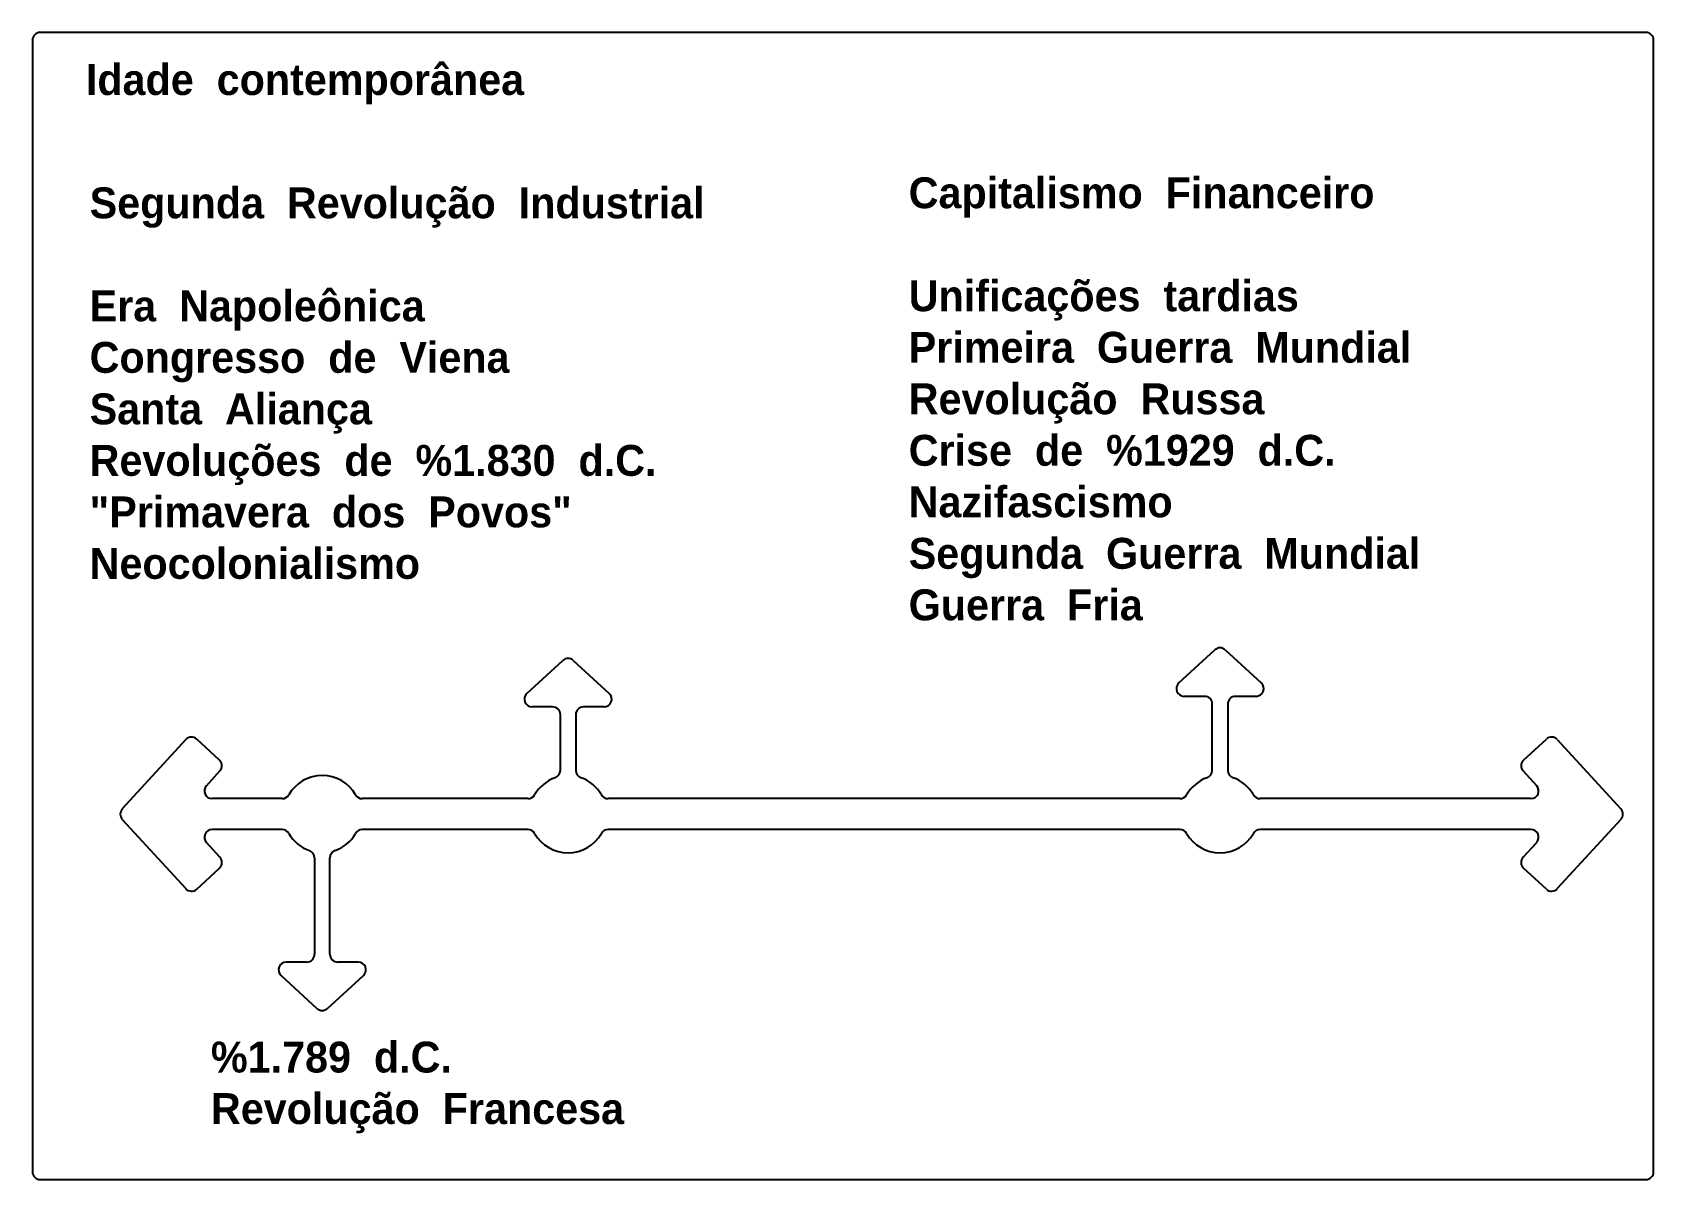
# Model space of a CAD drawing. Header units: millimetres. Extents: x 4903 to 8718, y 642 to 2401.
# Drawn here: x 8297.7 to 8717.7, y 1134 to 1431 of the extents above; entities that cross this region are included whole.
import ezdxf

# ---------------------------------------------------------------- set-up
doc = ezdxf.new("R2010")
doc.units = ezdxf.units.MM
doc.styles.add('Annotative', font='arial.ttf')
doc.styles.get("Standard").update_dxf_attribs({"font": 'arial.ttf'})

msp = doc.modelspace()

# ---------------------------------------------------------------- linework, layer by layer
for p, q in [((8425.84, 1259.85), (8435.15, 1268.4)), ((8437.86, 1268.4), (8447.18, 1259.85)), ((8594.76, 1262.58), (8604.07, 1271.13)), ((8606.78, 1271.13), (8616.09, 1262.58)), ((8432.51, 1256.38), (8427.19, 1256.38)), ((8445.82, 1256.38), (8440.51, 1256.38)), ((8601.42, 1259.11), (8596.11, 1259.11)), ((8603.42, 1239.93), (8603.42, 1257.11)), ((8607.42, 1257.11), (8607.42, 1239.93)), ((8614.74, 1259.11), (8609.42, 1259.11)), ((8434.51, 1239.93), (8434.51, 1254.38)), ((8438.51, 1254.38), (8438.51, 1239.93)), ((8337.47, 1247.91), (8321.01, 1229.97)), ((8346.19, 1242.62), (8340.3, 1248.03)), ((8684.07, 1242.62), (8689.96, 1248.03)), ((8692.79, 1247.91), (8709.25, 1229.97)), ((8342.8, 1235.97), (8346.31, 1239.8)), ((8687.46, 1235.97), (8683.94, 1239.8)), ((8362.42, 1232.62), (8344.28, 1232.62)), ((8426.11, 1232.62), (8383.21, 1232.62)), ((8595.03, 1232.62), (8446.9, 1232.62)), ((8685.98, 1232.62), (8615.82, 1232.62)), ((8321.01, 1227.26), (8337.47, 1209.32)), ((8709.25, 1227.26), (8692.79, 1209.32)), ((8362.42, 1224.62), (8344.28, 1224.62)), ((8426.11, 1224.62), (8383.21, 1224.62)), ((8595.03, 1224.62), (8446.9, 1224.62)), ((8685.98, 1224.62), (8615.82, 1224.62)), ((8346.31, 1217.44), (8342.8, 1221.26)), ((8683.94, 1217.44), (8687.46, 1221.26)), ((8340.3, 1209.2), (8346.19, 1214.61)), ((8370.82, 1217.3), (8370.82, 1192.32)), ((8374.82, 1192.32), (8374.82, 1217.3)), ((8689.96, 1209.2), (8684.07, 1214.61)), ((8368.82, 1190.32), (8363.5, 1190.32)), ((8382.13, 1190.32), (8376.82, 1190.32)), ((8362.15, 1186.84), (8371.46, 1178.29)), ((8374.17, 1178.29), (8383.49, 1186.84))]:
    msp.add_line(p, q)
msp.add_lwpolyline([(8297.74, 1429), (8297.74, 1136, 0.414214), (8299.74, 1134), (8715.74, 1134, 0.414214), (8717.74, 1136), (8717.74, 1429, 0.414214), (8715.74, 1431), (8299.74, 1431, 0.414214)], format="xyb", close=True)
for centre, radius, start, end in [((8436.51, 1266.93), 2, 47.4556, 132.5444), ((8605.42, 1269.66), 2, 47.4556, 132.5444), ((8596.11, 1261.11), 2, 132.5444, 270), ((8614.74, 1261.11), 2, 270, 47.4556), ((8427.19, 1258.38), 2, 132.5444, 270), ((8432.51, 1254.38), 2, 0, 90), ((8440.51, 1254.38), 2, 90, 180), ((8445.82, 1258.38), 2, 270, 47.4556), ((8601.42, 1257.11), 2, 0, 90), ((8609.42, 1257.11), 2, 90, 180), ((8338.95, 1246.56), 2, 47.4556, 137.4556), ((8691.31, 1246.56), 2, 42.5444, 132.5444), ((8344.84, 1241.15), 2, 317.4556, 47.4556), ((8432.51, 1239.93), 2, 289.4712, 0), ((8440.51, 1239.93), 2, 180, 250.5288), ((8601.42, 1239.93), 2, 289.4712, 0), ((8609.42, 1239.93), 2, 180, 250.5288), ((8685.42, 1241.15), 2, 132.5444, 222.5444), ((8344.28, 1234.62), 2, 137.4556, 270), ((8372.82, 1228.62), 10, 30, 150), ((8436.51, 1228.62), 10, 109.4712, 150), ((8436.51, 1228.62), 10, 30, 70.5288), ((8605.42, 1228.62), 10, 109.4712, 150), ((8605.42, 1228.62), 10, 30, 70.5288), ((8685.98, 1234.62), 2, 270, 42.5444), ((8362.42, 1234.62), 2, 270, 330), ((8383.21, 1234.62), 2, 210, 270), ((8426.11, 1234.62), 2, 270, 330), ((8446.9, 1234.62), 2, 210, 270), ((8595.03, 1234.62), 2, 270, 330), ((8615.82, 1234.62), 2, 210, 270), ((8322.48, 1228.62), 2, 137.4556, 222.5444), ((8707.78, 1228.62), 2, 317.4556, 42.5444), ((8344.28, 1222.62), 2, 90, 222.5444), ((8362.42, 1222.62), 2, 30, 90), ((8372.82, 1228.62), 10, 210, 250.5288), ((8372.82, 1228.62), 10, 289.4712, 330), ((8383.21, 1222.62), 2, 90, 150), ((8426.11, 1222.62), 2, 30, 90), ((8436.51, 1228.62), 10, 210, 330), ((8446.9, 1222.62), 2, 90, 150), ((8595.03, 1222.62), 2, 30, 90), ((8605.42, 1228.62), 10, 210, 330), ((8615.82, 1222.62), 2, 90, 150), ((8685.98, 1222.62), 2, 317.4556, 90), ((8368.82, 1217.3), 2, 0, 70.5288), ((8376.82, 1217.3), 2, 109.4712, 180), ((8344.84, 1216.08), 2, 312.5444, 42.5444), ((8685.42, 1216.08), 2, 137.4556, 227.4556), ((8338.95, 1210.67), 2, 222.5444, 312.5444), ((8691.31, 1210.67), 2, 227.4556, 317.4556), ((8363.5, 1188.32), 2, 90, 227.4556), ((8368.82, 1192.32), 2, 270, 0), ((8376.82, 1192.32), 2, 180, 270), ((8382.13, 1188.32), 2, 312.5444, 90), ((8372.82, 1179.77), 2, 227.4556, 312.5444)]:
    msp.add_arc(centre, radius, start, end)

# ---------------------------------------------------------------- texts
at = {"insert": (8311.59, 1422.8), "char_height": 8, "attachment_point": 1}
msp.add_mtext_dynamic_manual_height_columns('{\\fBraille Type|b1|i0|c0|p2;Idade  contemporânea}', width=428.6906, gutter_width=12.5, heights=[0], dxfattribs=at)
at = {"char_height": 8, "attachment_point": 1, "style": 'Annotative'}
for s, width, insert in [('{\\fBraille Type|b1|i0|c0|p2;Segunda  Revolução  Industrial\\P\\PEra  Napoleônica\\PCongresso  de  Viena\\PSanta  Aliança\\PRevoluções  de  %1.830  d.C.\\P"Primavera  dos  Povos"\\PNeocolonialismo}', 201.5509, (8312.56, 1390.88)), ('{\\fBraille Type|b1|i0|c0|p2;Capitalismo  Financeiro\\P\\PUnificações  tardias\\PPrimeira  Guerra  Mundial\\PRevolução  Russa\\PCrise  de  %1929  d.C.\\PNazifascismo\\PSegunda  Guerra  Mundial\\PGuerra  Fria}', 222.2408, (8524.76, 1393.49)), ('{\\fBraille Type|b1|i0|c0|p2;%1.789  d.C.\\PRevolução  Francesa}', 150.4674, (8343.99, 1169.71))]:
    msp.add_mtext_dynamic_manual_height_columns(s, width=width, gutter_width=125, heights=[0], dxfattribs=dict(at, insert=insert))

doc.saveas('drawing.dxf')
